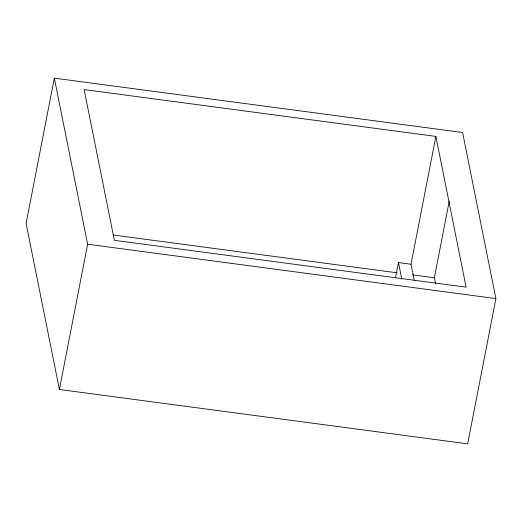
<?xml version="1.0" encoding="UTF-8"?>
<svg xmlns="http://www.w3.org/2000/svg" width="522" height="522" viewBox="0 0 522 522"><rect width="100%" height="100%" fill="white"/><g stroke="black" fill="none" stroke-linecap="round" stroke-linejoin="round"><path stroke-width="0.78" d="M54.334 78.15L26.1 223.409L59.404 389.484L467.666 443.85L495.9 298.591L462.596 132.516L54.334 78.15L87.637 244.224L59.404 389.484M395.532 277.626L398.462 262.573L411.023 264.243L414.22 280.197M411.023 264.243L435.87 136.418L84.14 89.582L114.37 240.322L466.1 287.165L435.87 136.418M435.478 283.361L434.363 277.776L449.253 201.153M113.411 235.037L397.17 272.823M412.53 274.866L434.363 277.776M87.637 244.224L495.9 298.591M398.462 262.573L401.816 279.322"/></g></svg>
